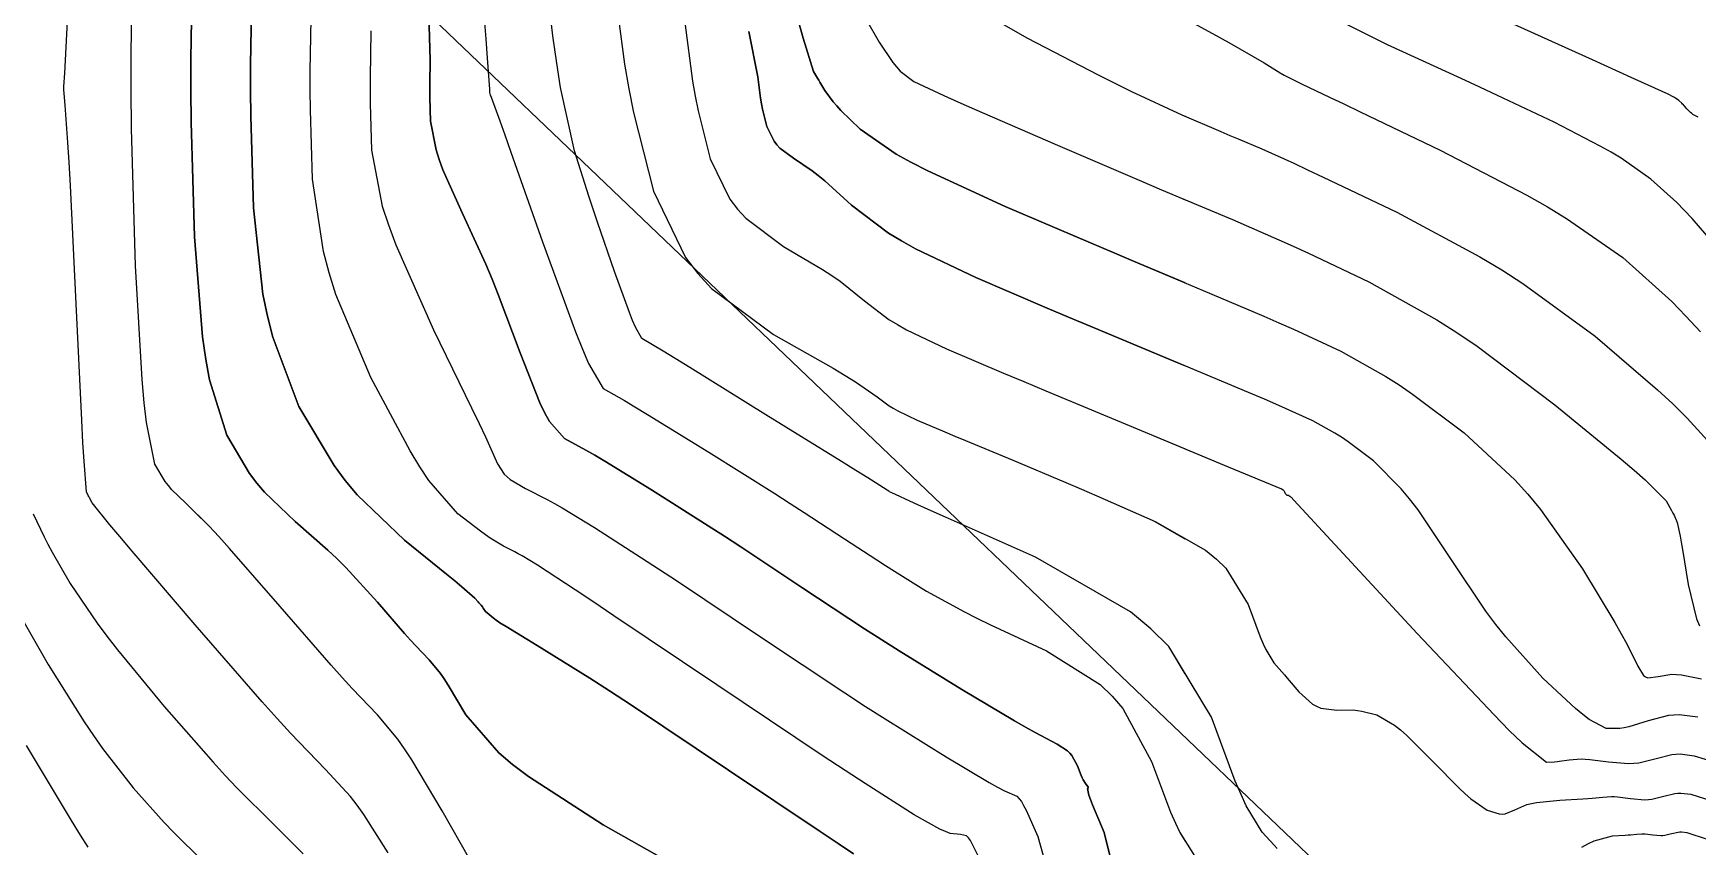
# Model space of a CAD drawing. Header units: metres. Extents: x 837117 to 838479, y 1189012 to 1191015.
# Drawn here: x 837816.8 to 837900.8, y 1190441.9 to 1190482.9 of the extents above; entities that cross this region are included whole.
import ezdxf

# ---------------------------------------------------------------- set-up
doc = ezdxf.new("R2010")
doc.units = ezdxf.units.M
doc.header["$LTSCALE"] = 0.3
for name, color, linetype in [('CORREDORVIA', 70, 'Continuous'), ('COTAS 10', 1, 'Continuous'), ('COTAS INT', 252, 'Continuous')]:
    doc.layers.add(name, color=color, linetype=linetype)

msp = doc.modelspace()

# ---------------------------------------------------------------- linework, layer by layer
at = {"layer": 'CORREDORVIA'}
msp.add_lwpolyline([(837910.676, 1191000.965), (838157.033, 1190996.193), (838237.174, 1190821.339), (838237.001, 1190602.875), (838240.031, 1190437.198), (838223.537, 1190366.272), (838212.196, 1190288.92), (838221.396, 1189997.878), (837954.545, 1189509.173), (837751.159, 1189231.384), (837593.191, 1189234.399), (837744.487, 1189686.609), (837750.277, 1189933.973), (837723.624, 1190051.525), (837726.092, 1190134.48), (837885.383, 1190229.429), (837983.184, 1190344.12), (837817.554, 1190502.187), (837798.033, 1190660.17), (837963.574, 1190795.982)], close=True, dxfattribs=at)
at = {"layer": 'COTAS 10'}
for points in [[(837849.585, 1190440.745), (837845.574, 1190443.011), (837841.804, 1190445.446), (837841, 1190446.061), (837840.299, 1190446.649), (837838.635, 1190448.561), (837837.753, 1190450.046), (837837.545, 1190450.365), (837837.354, 1190450.645), (837836.794, 1190451.325), (837836.116, 1190452.027), (837835.85, 1190452.32), (837835.55, 1190452.656), (837834.184, 1190454.227), (837832.581, 1190455.978), (837832.131, 1190456.427), (837831.679, 1190456.86), (837830.024, 1190458.296), (837828.481, 1190459.774), (837828.099, 1190460.234), (837827.736, 1190460.717), (837826.588, 1190462.642), (837825.716, 1190465.434), (837825.527, 1190466.463), (837825.362, 1190467.603), (837824.954, 1190472.642), (837824.784, 1190478.417), (837824.768, 1190480.02), (837824.766, 1190481.626), (837824.872, 1190487.439)], [(837824.872, 1190487.439), (837824.766, 1190481.626), (837824.768, 1190480.02), (837824.784, 1190478.417), (837824.954, 1190472.642), (837825.362, 1190467.603), (837825.527, 1190466.463), (837825.716, 1190465.434), (837826.588, 1190462.642), (837827.736, 1190460.717), (837828.099, 1190460.234), (837828.481, 1190459.774), (837830.024, 1190458.296), (837831.679, 1190456.86), (837832.131, 1190456.427), (837832.581, 1190455.978), (837834.184, 1190454.227), (837835.55, 1190452.656), (837835.85, 1190452.32), (837836.116, 1190452.027), (837836.794, 1190451.325), (837837.354, 1190450.645), (837837.545, 1190450.365), (837837.753, 1190450.046), (837838.635, 1190448.561), (837840.299, 1190446.649), (837841, 1190446.061), (837841.804, 1190445.446), (837845.574, 1190443.011), (837849.585, 1190440.745)], [(837839.547, 1190483.821), (837839.641, 1190482.621), (837839.717, 1190481.653), (837839.835, 1190480.081), (837839.834, 1190480.018), (837839.834, 1190479.983), (837839.836, 1190479.92), (837839.851, 1190479.845), (837839.859, 1190479.819), (837839.869, 1190479.792), (837839.92, 1190479.678), (837840.355, 1190478.483), (837840.607, 1190477.774), (837840.916, 1190476.902), (837842.508, 1190472.388), (837844.171, 1190467.86), (837844.525, 1190466.979), (837844.833, 1190466.259), (837845.562, 1190465.007), (837846.64, 1190464.392), (837847.168, 1190464.074), (837847.796, 1190463.693), (837850.893, 1190461.785), (837854.222, 1190459.702), (837854.997, 1190459.211), (837855.708, 1190458.757), (837857.743, 1190457.427), (837859.361, 1190456.361), (837859.809, 1190456.074), (837860.256, 1190455.791), (837861.874, 1190454.795), (837863.785, 1190453.742), (837864.418, 1190453.422), (837865.096, 1190453.089), (837867.919, 1190451.786), (837870.629, 1190450.087), (837871.235, 1190449.505), (837871.779, 1190448.875), (837873.222, 1190446.199), (837874.185, 1190443.65), (837874.425, 1190443.101), (837874.655, 1190442.62), (837875.39, 1190441.447)], [(837839.547, 1190483.821), (837839.641, 1190482.621), (837839.717, 1190481.653), (837839.835, 1190480.081), (837839.834, 1190480.018), (837839.834, 1190479.983), (837839.836, 1190479.92), (837839.851, 1190479.845), (837839.859, 1190479.819), (837839.869, 1190479.792), (837839.92, 1190479.678), (837840.355, 1190478.483), (837840.607, 1190477.774), (837840.916, 1190476.902), (837842.508, 1190472.388), (837844.171, 1190467.86), (837844.525, 1190466.979), (837844.833, 1190466.259), (837845.562, 1190465.007), (837846.64, 1190464.392), (837847.168, 1190464.074), (837847.796, 1190463.693), (837850.893, 1190461.785), (837854.222, 1190459.702), (837854.997, 1190459.211), (837855.708, 1190458.757), (837857.743, 1190457.427), (837859.361, 1190456.361), (837859.809, 1190456.074), (837860.256, 1190455.791), (837861.874, 1190454.795), (837863.785, 1190453.742), (837864.418, 1190453.422), (837865.096, 1190453.089), (837867.919, 1190451.786), (837870.629, 1190450.087), (837871.235, 1190449.505), (837871.779, 1190448.875), (837873.222, 1190446.199), (837874.185, 1190443.65), (837874.425, 1190443.101), (837874.655, 1190442.62), (837874.923, 1190442.192)], [(837874.923, 1190470.323), (837872.316, 1190471.414), (837871.252, 1190471.864), (837870.148, 1190472.332), (837865.835, 1190474.177), (837861.935, 1190475.967), (837861.092, 1190476.402), (837860.352, 1190476.809), (837858.533, 1190478.061), (837857.56, 1190479.016), (837857.352, 1190479.237), (837857.171, 1190479.438), (837856.74, 1190480.01), (837856.499, 1190480.431), (837856.437, 1190480.538), (837856.378, 1190480.641), (837856.181, 1190480.979), (837855.656, 1190482.657), (837855.389, 1190483.605)], [(837855.389, 1190483.605), (837855.656, 1190482.657), (837856.181, 1190480.979), (837856.378, 1190480.641), (837856.437, 1190480.538), (837856.499, 1190480.431), (837856.74, 1190480.01), (837857.171, 1190479.438), (837857.352, 1190479.237), (837857.56, 1190479.016), (837858.533, 1190478.061), (837860.352, 1190476.809), (837861.092, 1190476.402), (837861.935, 1190475.967), (837865.835, 1190474.177), (837870.148, 1190472.332), (837871.252, 1190471.864), (837872.316, 1190471.414), (837875.835, 1190469.941), (837878.883, 1190468.648), (837879.652, 1190468.311), (837880.387, 1190467.984), (837882.772, 1190466.878), (837885.046, 1190465.612), (837885.712, 1190465.184), (837886.394, 1190464.722), (837888.99, 1190462.772), (837891.547, 1190460.398), (837892.205, 1190459.669), (837892.842, 1190458.91), (837894.958, 1190455.906), (837896.587, 1190453.205), (837896.916, 1190452.635), (837897.192, 1190452.142), (837897.747, 1190451.006), (837898.033, 1190450.542), (837898.139, 1190450.472), (837898.256, 1190450.428), (837898.777, 1190450.482), (837899.474, 1190450.6), (837899.703, 1190450.596), (837899.947, 1190450.577), (837900.957, 1190450.376)], [(837900.788, 1190478.67), (837900.534, 1190478.809), (837900.47, 1190478.854), (837900.41, 1190478.901), (837900.219, 1190479.095), (837900.054, 1190479.286), (837900.011, 1190479.332), (837899.968, 1190479.375), (837899.824, 1190479.506), (837899.657, 1190479.622), (837899.6, 1190479.656), (837899.539, 1190479.691), (837899.281, 1190479.824), (837897.601, 1190480.59), (837896.642, 1190481.024), (837895.47, 1190481.554), (837889.458, 1190484.27)], [(837816.471, 1190447.02), (837818.738, 1190443.238), (837819.19, 1190442.494), (837819.566, 1190441.881)]]:
    msp.add_lwpolyline(points, dxfattribs=at)
at = {"layer": 'COTAS INT'}
for points in [[(837838.84, 1190441.272), (837837.444, 1190443.718), (837835.91, 1190446.287), (837835.544, 1190446.846), (837835.203, 1190447.338), (837834.18, 1190448.563), (837832.906, 1190449.882), (837832.405, 1190450.434), (837831.841, 1190451.066), (837829.272, 1190454.022), (837826.724, 1190456.941), (837826.173, 1190457.549), (837825.689, 1190458.071), (837824.501, 1190459.235), (837823.808, 1190459.899), (837823.637, 1190460.105), (837823.474, 1190460.322), (837822.958, 1190461.186), (837822.529, 1190463.285), (837822.42, 1190464.279), (837822.316, 1190465.453), (837821.977, 1190471.186), (837821.774, 1190478.104), (837821.755, 1190480.024), (837821.753, 1190481.947), (837821.88, 1190488.911)], [(837874.923, 1190450.624), (837874.091, 1190451.992), (837873.193, 1190452.887), (837872.166, 1190453.742), (837867.378, 1190456.5), (837862.834, 1190458.52), (837861.961, 1190458.91), (837861.254, 1190459.225), (837860.089, 1190459.752), (837860.012, 1190459.8), (837859.991, 1190459.813), (837859.97, 1190459.827), (837859.893, 1190459.877), (837858.907, 1190460.492), (837858.313, 1190460.861), (837857.58, 1190461.317), (837853.773, 1190463.68), (837849.944, 1190466.05), (837849.198, 1190466.509), (837848.587, 1190466.884), (837847.515, 1190467.526), (837847.191, 1190468.094), (837847.052, 1190468.422), (837846.891, 1190468.824), (837846.134, 1190470.891), (837845.278, 1190473.377), (837845.056, 1190474.042), (837844.84, 1190474.697), (837844.112, 1190476.983), (837843.421, 1190480.169), (837843.227, 1190481.393), (837843.033, 1190482.765), (837842.326, 1190488.953)], [(837879.554, 1190441.825), (837879.409, 1190441.984), (837878.803, 1190442.641), (837878.003, 1190443.967), (837877.737, 1190444.548), (837877.451, 1190445.223), (837876.256, 1190448.433), (837874.091, 1190451.992), (837873.193, 1190452.887), (837872.166, 1190453.742), (837867.378, 1190456.5), (837862.834, 1190458.52), (837861.961, 1190458.91), (837861.254, 1190459.225), (837860.089, 1190459.752), (837860.012, 1190459.8), (837859.991, 1190459.813), (837859.97, 1190459.827), (837859.893, 1190459.877), (837858.907, 1190460.492), (837858.313, 1190460.861), (837857.58, 1190461.317), (837853.773, 1190463.68), (837849.944, 1190466.05), (837849.198, 1190466.509), (837848.587, 1190466.884), (837847.515, 1190467.526), (837847.191, 1190468.094), (837847.052, 1190468.422), (837846.891, 1190468.824), (837846.134, 1190470.891), (837845.278, 1190473.377), (837845.056, 1190474.042), (837844.84, 1190474.697), (837844.112, 1190476.983), (837843.421, 1190480.169), (837843.227, 1190481.393), (837843.033, 1190482.765), (837842.326, 1190488.953)], [(837846.005, 1190486.202), (837846.639, 1190481.342), (837846.858, 1190480.1), (837847.095, 1190478.902), (837848.106, 1190474.946), (837849.724, 1190471.608), (837850.343, 1190470.799), (837851.037, 1190470.04), (837854.163, 1190467.715), (837857.162, 1190466.02), (837857.775, 1190465.657), (837858.294, 1190465.341), (837859.387, 1190464.588), (837859.988, 1190464.133), (837860.198, 1190464.006), (837860.426, 1190463.878), (837861.403, 1190463.41), (837862.806, 1190462.815), (837863.301, 1190462.606), (837863.844, 1190462.38), (837866.189, 1190461.403), (837868.907, 1190460.258), (837869.684, 1190459.925), (837870.472, 1190459.585), (837873.405, 1190458.298), (837874.923, 1190457.432)], [(837846.005, 1190486.202), (837846.639, 1190481.342), (837846.858, 1190480.1), (837847.095, 1190478.902), (837848.106, 1190474.946), (837849.724, 1190471.608), (837850.343, 1190470.799), (837851.037, 1190470.04), (837854.163, 1190467.715), (837857.162, 1190466.02), (837857.775, 1190465.657), (837858.294, 1190465.341), (837859.387, 1190464.588), (837859.988, 1190464.133), (837860.198, 1190464.006), (837860.426, 1190463.878), (837861.403, 1190463.41), (837862.806, 1190462.815), (837863.301, 1190462.606), (837863.844, 1190462.38), (837866.189, 1190461.403), (837868.907, 1190460.258), (837869.684, 1190459.925), (837870.472, 1190459.585), (837873.405, 1190458.298), (837875.95, 1190456.846), (837876.494, 1190456.402), (837876.968, 1190455.939), (837878.096, 1190454.117), (837878.704, 1190452.484), (837878.849, 1190452.141), (837878.984, 1190451.845), (837879.391, 1190451.171), (837879.793, 1190450.725), (837879.926, 1190450.572), (837880.068, 1190450.408), (837880.656, 1190449.71), (837881.343, 1190449.097), (837881.547, 1190448.986), (837881.756, 1190448.9), (837882.563, 1190448.8), (837883.389, 1190448.802), (837883.611, 1190448.78), (837883.83, 1190448.749), (837884.596, 1190448.554), (837885.485, 1190448.036), (837885.78, 1190447.8), (837886.098, 1190447.524), (837887.423, 1190446.194), (837888.733, 1190444.854), (837889.04, 1190444.57), (837889.323, 1190444.326), (837890.145, 1190443.76), (837890.764, 1190443.569), (837890.919, 1190443.56), (837891.067, 1190443.571), (837891.543, 1190443.768), (837892.154, 1190444.039), (837892.386, 1190444.096), (837892.647, 1190444.146), (837893.817, 1190444.259), (837894.973, 1190444.321), (837895.223, 1190444.338), (837895.444, 1190444.355), (837895.992, 1190444.415), (837896.421, 1190444.44), (837896.567, 1190444.434), (837896.724, 1190444.423), (837897.39, 1190444.337), (837898.099, 1190444.281), (837898.283, 1190444.288), (837898.463, 1190444.306), (837899.068, 1190444.452), (837899.623, 1190444.596), (837899.771, 1190444.612), (837899.916, 1190444.618), (837900.42, 1190444.552), (837901.484, 1190444.218)], [(837858.186, 1190441.559), (837857.424, 1190442.066), (837856.507, 1190442.679), (837851.895, 1190445.774), (837846.992, 1190449.038), (837845.89, 1190449.759), (837844.899, 1190450.399), (837842.243, 1190452.05), (837840.666, 1190453), (837840.355, 1190453.199), (837840.099, 1190453.37), (837839.626, 1190453.758), (837839.521, 1190453.935), (837839.497, 1190453.973), (837839.474, 1190454.006), (837839.407, 1190454.087), (837839.327, 1190454.171), (837839.295, 1190454.205), (837839.259, 1190454.245), (837839.097, 1190454.432), (837838.438, 1190455.015), (837838.089, 1190455.304), (837837.668, 1190455.649), (837835.547, 1190457.357), (837833.154, 1190459.65), (837832.561, 1190460.364), (837831.998, 1190461.112), (837830.217, 1190464.098), (837828.903, 1190467.583), (837828.634, 1190468.646), (837828.407, 1190469.752), (837827.93, 1190474.098), (837827.794, 1190478.73), (837827.782, 1190480.016), (837827.78, 1190481.304), (837827.865, 1190485.968)], [(837827.865, 1190485.968), (837827.78, 1190481.304), (837827.782, 1190480.016), (837827.794, 1190478.73), (837827.93, 1190474.098), (837828.407, 1190469.752), (837828.634, 1190468.646), (837828.903, 1190467.583), (837830.217, 1190464.098), (837831.998, 1190461.112), (837832.561, 1190460.364), (837833.154, 1190459.65), (837835.547, 1190457.357), (837837.668, 1190455.649), (837838.089, 1190455.304), (837838.438, 1190455.015), (837839.097, 1190454.432), (837839.259, 1190454.245), (837839.295, 1190454.205), (837839.327, 1190454.171), (837839.407, 1190454.087), (837839.474, 1190454.006), (837839.497, 1190453.973), (837839.521, 1190453.935), (837839.626, 1190453.758), (837840.099, 1190453.37), (837840.355, 1190453.199), (837840.666, 1190453), (837842.243, 1190452.05), (837844.899, 1190450.399), (837845.89, 1190449.759), (837846.992, 1190449.038), (837851.895, 1190445.774), (837856.507, 1190442.679), (837857.424, 1190442.066), (837858.186, 1190441.559)], [(837864.487, 1190441.449), (837864.087, 1190442.221), (837863.988, 1190442.355), (837863.893, 1190442.454), (837863.588, 1190442.524), (837863.062, 1190442.582), (837862.828, 1190442.674), (837862.555, 1190442.798), (837861.25, 1190443.52), (837858.776, 1190445.095), (837857.767, 1190445.757), (837856.617, 1190446.516), (837851.293, 1190450.075), (837846.108, 1190453.553), (837845.047, 1190454.261), (837844.148, 1190454.859), (837842.251, 1190456.099), (837841.478, 1190456.564), (837841.287, 1190456.673), (837841.105, 1190456.773), (837840.533, 1190457.064), (837839.873, 1190457.455), (837839.635, 1190457.619), (837839.375, 1190457.806), (837838.236, 1190458.682), (837836.777, 1190460.364), (837836.314, 1190461.059), (837835.825, 1190461.854), (837833.847, 1190465.553), (837832.09, 1190469.732), (837831.741, 1190470.83), (837831.453, 1190471.901), (837830.907, 1190475.553), (837830.804, 1190479.043), (837830.795, 1190480.012), (837830.794, 1190480.982), (837830.858, 1190484.496)], [(837864.487, 1190441.449), (837864.087, 1190442.221), (837863.988, 1190442.355), (837863.893, 1190442.454), (837863.588, 1190442.524), (837863.062, 1190442.582), (837862.828, 1190442.674), (837862.555, 1190442.798), (837861.25, 1190443.52), (837858.776, 1190445.095), (837857.767, 1190445.757), (837856.617, 1190446.516), (837851.293, 1190450.075), (837846.108, 1190453.553), (837845.047, 1190454.261), (837844.148, 1190454.859), (837842.251, 1190456.099), (837841.478, 1190456.564), (837841.287, 1190456.673), (837841.105, 1190456.773), (837840.533, 1190457.064), (837839.873, 1190457.455), (837839.635, 1190457.619), (837839.375, 1190457.806), (837838.236, 1190458.682), (837836.777, 1190460.364), (837836.314, 1190461.059), (837835.825, 1190461.854), (837833.847, 1190465.553), (837832.09, 1190469.732), (837831.741, 1190470.83), (837831.453, 1190471.901), (837830.907, 1190475.553), (837830.804, 1190479.043), (837830.795, 1190480.012), (837830.794, 1190480.982), (837830.858, 1190484.496)], [(837863.753, 1190484.485), (837866.971, 1190482.657), (837870.534, 1190480.798), (837871.403, 1190480.361), (837872.222, 1190479.959), (837874.759, 1190478.789), (837874.923, 1190478.719)], [(837863.753, 1190484.485), (837866.971, 1190482.657), (837870.534, 1190480.798), (837871.403, 1190480.361), (837872.222, 1190479.959), (837874.759, 1190478.789), (837876.72, 1190477.949), (837877.176, 1190477.755), (837877.594, 1190477.577), (837878.789, 1190477.075), (837880.409, 1190476.346), (837881.095, 1190476.025), (837881.884, 1190475.652), (837885.592, 1190473.879), (837889.79, 1190471.639), (837890.889, 1190470.972), (837891.959, 1190470.286), (837895.592, 1190467.641), (837898.748, 1190464.941), (837899.517, 1190464.221), (837900.24, 1190463.512), (837902.474, 1190461.048)], [(837901.967, 1190471.851), (837900.485, 1190473.573), (837900.095, 1190473.988), (837899.714, 1190474.376), (837898.413, 1190475.551), (837896.909, 1190476.598), (837896.4, 1190476.904), (837895.85, 1190477.218), (837893.533, 1190478.413), (837890.673, 1190479.767), (837889.782, 1190480.181), (837888.849, 1190480.612), (837885.119, 1190482.311), (837880.789, 1190484.48)], [(837834.714, 1190441.596), (837833.498, 1190443.537), (837833.158, 1190444.007), (837832.816, 1190444.449), (837831.567, 1190445.801), (837829.79, 1190447.628), (837829.116, 1190448.368), (837828.362, 1190449.209), (837824.979, 1190453.095), (837821.812, 1190456.805), (837821.194, 1190457.536), (837820.688, 1190458.139), (837819.795, 1190459.246), (837819.652, 1190459.494), (837819.619, 1190459.555), (837819.589, 1190459.613), (837819.502, 1190459.795), (837819.381, 1190461.346), (837819.328, 1190462.267), (837819.268, 1190463.402), (837818.982, 1190469.274), (837818.691, 1190475.227), (837818.628, 1190476.412), (837818.572, 1190477.395), (837818.432, 1190479.274), (837818.372, 1190479.869), (837818.367, 1190480.043), (837818.367, 1190480.221), (837818.408, 1190480.897), (837818.516, 1190482.854), (837818.559, 1190483.839)], [(837836.773, 1190483.826), (837836.843, 1190481.553), (837836.821, 1190480.339), (837836.821, 1190480.004), (837836.824, 1190479.67), (837836.86, 1190478.464), (837837.139, 1190477.02), (837837.295, 1190476.535), (837837.487, 1190476.012), (837838.464, 1190473.817), (837839.642, 1190471.257), (837839.96, 1190470.505), (837840.274, 1190469.735), (837841.375, 1190466.795), (837842.373, 1190464.272), (837842.621, 1190463.763), (837842.858, 1190463.338), (837843.609, 1190462.488), (837844.692, 1190461.9), (837845.138, 1190461.639), (837845.647, 1190461.336), (837848.012, 1190459.89), (837850.864, 1190458.088), (837851.68, 1190457.561), (837852.508, 1190457.022), (837855.593, 1190454.976), (837858.752, 1190452.896), (837859.626, 1190452.335), (837860.501, 1190451.782), (837863.658, 1190449.839), (837866.316, 1190448.259), (837866.874, 1190447.934), (837867.357, 1190447.659), (837868.46, 1190447.071), (837868.985, 1190446.743), (837869.102, 1190446.63), (837869.207, 1190446.508), (837869.487, 1190445.99), (837869.676, 1190445.494), (837869.724, 1190445.385), (837869.771, 1190445.29), (837869.924, 1190445.05), (837870.022, 1190444.924), (837870.033, 1190444.9), (837870.037, 1190444.881), (837869.994, 1190444.85), (837870.07, 1190444.51), (837870.148, 1190444.296), (837870.252, 1190444.029), (837870.837, 1190442.63), (837871.436, 1190440.174)], [(837871.436, 1190440.174), (837870.837, 1190442.63), (837870.252, 1190444.029), (837870.148, 1190444.296), (837870.07, 1190444.51), (837869.994, 1190444.85), (837870.037, 1190444.881), (837870.033, 1190444.9), (837870.022, 1190444.924), (837869.924, 1190445.05), (837869.771, 1190445.29), (837869.724, 1190445.385), (837869.676, 1190445.494), (837869.487, 1190445.99), (837869.207, 1190446.508), (837869.102, 1190446.63), (837868.985, 1190446.743), (837868.46, 1190447.071), (837867.357, 1190447.659), (837866.874, 1190447.934), (837866.316, 1190448.259), (837863.658, 1190449.839), (837860.501, 1190451.782), (837859.626, 1190452.335), (837858.752, 1190452.896), (837855.593, 1190454.976), (837852.508, 1190457.022), (837851.68, 1190457.561), (837850.864, 1190458.088), (837848.012, 1190459.89), (837845.647, 1190461.336), (837845.138, 1190461.639), (837844.692, 1190461.9), (837843.609, 1190462.488), (837842.858, 1190463.338), (837842.621, 1190463.763), (837842.373, 1190464.272), (837841.375, 1190466.795), (837840.274, 1190469.735), (837839.96, 1190470.505), (837839.642, 1190471.257), (837838.464, 1190473.817), (837837.487, 1190476.012), (837837.295, 1190476.535), (837837.139, 1190477.02), (837836.86, 1190478.464), (837836.824, 1190479.67), (837836.821, 1190480.004), (837836.821, 1190480.339), (837836.843, 1190481.553), (837836.773, 1190483.826)], [(837858.832, 1190483.601), (837859.493, 1190482.449), (837860.17, 1190481.427), (837860.359, 1190481.2), (837860.548, 1190480.998), (837861.234, 1190480.47), (837862.747, 1190479.762), (837863.457, 1190479.445), (837864.294, 1190479.077), (837868.368, 1190477.312), (837872.72, 1190475.447), (837873.732, 1190475.017), (837874.659, 1190474.623), (837877.312, 1190473.508), (837879.646, 1190472.497), (837880.373, 1190472.168), (837881.136, 1190471.818), (837884.182, 1190470.378), (837887.613, 1190468.468), (837888.619, 1190467.822), (837889.648, 1190467.125), (837893.565, 1190464.182), (837896.904, 1190461.446), (837897.568, 1190460.878), (837898.121, 1190460.394), (837899.177, 1190459.332), (837899.458, 1190458.847), (837899.521, 1190458.725), (837899.577, 1190458.61), (837899.729, 1190458.242), (837899.882, 1190457.563), (837899.94, 1190457.252), (837900.004, 1190456.887), (837900.291, 1190455.126), (837900.719, 1190453.386), (837900.871, 1190453.034)], [(837858.832, 1190483.601), (837859.493, 1190482.449), (837860.17, 1190481.427), (837860.359, 1190481.2), (837860.548, 1190480.998), (837861.234, 1190480.47), (837862.747, 1190479.762), (837863.457, 1190479.445), (837864.294, 1190479.077), (837868.368, 1190477.312), (837872.72, 1190475.447), (837873.732, 1190475.017), (837874.659, 1190474.623), (837874.923, 1190474.512)], [(837833.85, 1190483.024), (837833.807, 1190480.661), (837833.808, 1190480.008), (837833.814, 1190479.356), (837833.883, 1190477.009), (837834.426, 1190474.195), (837834.732, 1190473.25), (837835.104, 1190472.232), (837837.009, 1190467.956), (837838.93, 1190464.032), (837839.313, 1190463.237), (837839.631, 1190462.568), (837840.243, 1190461.202), (837840.576, 1190460.684), (837840.718, 1190460.548), (837840.882, 1190460.416), (837841.655, 1190459.969), (837842.745, 1190459.408), (837843.109, 1190459.204), (837843.499, 1190458.98), (837845.132, 1190457.994), (837847.506, 1190456.473), (837848.364, 1190455.911), (837849.308, 1190455.288), (837853.443, 1190452.526), (837857.747, 1190449.669), (837858.799, 1190448.985), (837859.789, 1190448.348), (837862.862, 1190446.434), (837865.037, 1190445.153), (837865.462, 1190444.914), (837865.811, 1190444.726), (837866.43, 1190444.465), (837866.666, 1190444.193), (837866.773, 1190443.997), (837866.897, 1190443.749), (837867.498, 1190442.421), (837868.072, 1190440.326)], [(837833.85, 1190483.024), (837833.807, 1190480.661), (837833.808, 1190480.008), (837833.814, 1190479.356), (837833.883, 1190477.009), (837834.426, 1190474.195), (837834.732, 1190473.25), (837835.104, 1190472.232), (837837.009, 1190467.956), (837838.93, 1190464.032), (837839.313, 1190463.237), (837839.631, 1190462.568), (837840.243, 1190461.202), (837840.576, 1190460.684), (837840.718, 1190460.548), (837840.882, 1190460.416), (837841.655, 1190459.969), (837842.745, 1190459.408), (837843.109, 1190459.204), (837843.499, 1190458.98), (837845.132, 1190457.994), (837847.506, 1190456.473), (837848.364, 1190455.911), (837849.308, 1190455.288), (837853.443, 1190452.526), (837857.747, 1190449.669), (837858.799, 1190448.985), (837859.789, 1190448.348), (837862.862, 1190446.434), (837865.037, 1190445.153), (837865.462, 1190444.914), (837865.811, 1190444.726), (837866.43, 1190444.465), (837866.666, 1190444.193), (837866.773, 1190443.997), (837866.897, 1190443.749), (837867.498, 1190442.421), (837868.072, 1190440.326)], [(837849.684, 1190483.45), (837850.071, 1190480.481), (837850.205, 1190479.722), (837850.35, 1190478.99), (837850.967, 1190476.574), (837851.956, 1190474.535), (837852.334, 1190474.041), (837852.758, 1190473.577), (837854.668, 1190472.157), (837856.635, 1190470.994), (837857.095, 1190470.692), (837857.518, 1190470.4), (837858.742, 1190469.417), (837859.976, 1190468.484), (837860.406, 1190468.222), (837860.873, 1190467.959), (837862.88, 1190466.999), (837865.759, 1190465.777), (837866.776, 1190465.35), (837867.889, 1190464.884), (837872.704, 1190462.88), (837874.923, 1190461.959)], [(837849.684, 1190483.45), (837850.071, 1190480.481), (837850.205, 1190479.722), (837850.35, 1190478.99), (837850.967, 1190476.574), (837851.956, 1190474.535), (837852.334, 1190474.041), (837852.758, 1190473.577), (837854.668, 1190472.157), (837856.635, 1190470.994), (837857.095, 1190470.692), (837857.518, 1190470.4), (837858.742, 1190469.417), (837859.976, 1190468.484), (837860.406, 1190468.222), (837860.873, 1190467.959), (837862.88, 1190466.999), (837865.759, 1190465.777), (837866.776, 1190465.35), (837867.889, 1190464.884), (837872.704, 1190462.88), (837877.097, 1190461.057), (837877.944, 1190460.706), (837878.631, 1190460.42), (837879.777, 1190459.942), (837879.863, 1190459.893), (837879.881, 1190459.878), (837879.897, 1190459.863), (837879.936, 1190459.801), (837879.956, 1190459.746), (837879.961, 1190459.734), (837879.966, 1190459.724), (837879.979, 1190459.701), (837879.993, 1190459.686), (837879.997, 1190459.681), (837880.002, 1190459.676), (837880.022, 1190459.652), (837880.045, 1190459.631), (837880.059, 1190459.625), (837880.087, 1190459.621), (837880.122, 1190459.621), (837880.13, 1190459.62), (837880.155, 1190459.613), (837880.207, 1190459.572), (837880.231, 1190459.549), (837880.259, 1190459.521), (837880.394, 1190459.378), (837881.448, 1190458.24), (837886.627, 1190452.649), (837890.499, 1190448.555), (837891.271, 1190447.775), (837891.913, 1190447.149), (837893.148, 1190446.166), (837893.557, 1190446.197), (837893.678, 1190446.21), (837893.803, 1190446.226), (837894.283, 1190446.298), (837894.895, 1190446.333), (837895.103, 1190446.325), (837895.327, 1190446.309), (837896.277, 1190446.187), (837897.288, 1190446.107), (837897.551, 1190446.117), (837897.807, 1190446.142), (837898.67, 1190446.351), (837899.462, 1190446.556), (837899.673, 1190446.579), (837899.88, 1190446.587), (837900.599, 1190446.493), (837901.701, 1190446.157)], [(837900.778, 1190448.435), (837899.844, 1190448.557), (837899.575, 1190448.546), (837899.301, 1190448.516), (837898.272, 1190448.25), (837897.304, 1190447.953), (837897.067, 1190447.905), (837896.845, 1190447.872), (837896.158, 1190447.874), (837895.304, 1190448.322), (837894.977, 1190448.57), (837894.611, 1190448.872), (837892.962, 1190450.41), (837891.091, 1190452.479), (837890.585, 1190453.116), (837890.084, 1190453.78), (837888.318, 1190456.411), (837886.666, 1190458.88), (837886.237, 1190459.443), (837885.82, 1190459.953), (837884.415, 1190461.361), (837883.14, 1190462.319), (837882.805, 1190462.546), (837882.478, 1190462.756), (837881.361, 1190463.378), (837879.639, 1190464.15), (837878.93, 1190464.455), (837878.12, 1190464.799), (837874.357, 1190466.374), (837870.136, 1190468.136), (837869.036, 1190468.598), (837867.967, 1190469.049), (837864.357, 1190470.588), (837861.321, 1190472.041), (837860.614, 1190472.439), (837859.964, 1190472.834), (837858.098, 1190474.246), (837856.743, 1190475.458), (837856.415, 1190475.727), (837856.108, 1190475.968), (837855.172, 1190476.598), (837854.479, 1190477.114), (837854.325, 1190477.282), (837854.188, 1190477.462), (837853.829, 1190478.202), (837853.605, 1190479.079), (837853.552, 1190479.345), (837853.504, 1190479.621), (837853.363, 1190480.698), (837852.908, 1190482.985)], [(837852.908, 1190482.985), (837853.363, 1190480.698), (837853.504, 1190479.621), (837853.552, 1190479.345), (837853.605, 1190479.079), (837853.829, 1190478.202), (837854.188, 1190477.462), (837854.325, 1190477.282), (837854.479, 1190477.114), (837855.172, 1190476.598), (837856.108, 1190475.968), (837856.415, 1190475.727), (837856.743, 1190475.458), (837858.098, 1190474.246), (837859.964, 1190472.834), (837860.614, 1190472.439), (837861.321, 1190472.041), (837864.357, 1190470.588), (837867.967, 1190469.049), (837869.036, 1190468.598), (837870.136, 1190468.136), (837874.357, 1190466.374), (837874.923, 1190466.137)], [(837875.349, 1190483.414), (837876.306, 1190482.891), (837877.122, 1190482.44), (837878.9, 1190481.414), (837879.712, 1190480.913), (837879.92, 1190480.794), (837880.12, 1190480.683), (837880.781, 1190480.353), (837882.227, 1190479.671), (837882.922, 1190479.339), (837883.745, 1190478.945), (837887.784, 1190477.003), (837892.162, 1190474.746), (837893.199, 1190474.152), (837894.161, 1190473.573), (837897.003, 1190471.596), (837899.46, 1190469.376), (837900.18, 1190468.644), (837900.916, 1190467.861)], [(837816.812, 1190458.687), (837817.367, 1190457.522), (837817.562, 1190457.151), (837817.774, 1190456.76), (837818.687, 1190455.171), (837820.038, 1190453.172), (837820.526, 1190452.522), (837821.063, 1190451.83), (837823.416, 1190448.983), (837825.892, 1190446.174), (837826.508, 1190445.505), (837827.093, 1190444.885), (837828.953, 1190443.039), (837830.429, 1190441.559)], [(837838.84, 1190441.272), (837837.444, 1190443.718), (837835.91, 1190446.287), (837835.544, 1190446.846), (837835.203, 1190447.338), (837834.18, 1190448.563), (837832.906, 1190449.882), (837832.405, 1190450.434), (837831.841, 1190451.066), (837829.272, 1190454.022), (837826.724, 1190456.941), (837826.173, 1190457.549), (837825.689, 1190458.071), (837824.923, 1190458.821)], [(837815.895, 1190454.025), (837817.579, 1190451.095), (837819.388, 1190448.205), (837819.858, 1190447.508), (837820.315, 1190446.856), (837821.852, 1190444.872), (837823.423, 1190443.138), (837823.901, 1190442.643), (837824.396, 1190442.142), (837826.34, 1190440.278)], [(837834.714, 1190441.596), (837833.498, 1190443.537), (837833.158, 1190444.007), (837832.816, 1190444.449), (837831.567, 1190445.801), (837829.79, 1190447.628), (837829.116, 1190448.368), (837828.362, 1190449.209), (837824.979, 1190453.095), (837824.923, 1190453.16)], [(837824.923, 1190447.273), (837825.892, 1190446.174), (837826.508, 1190445.505), (837827.093, 1190444.885), (837828.953, 1190443.039), (837830.429, 1190441.559)], [(837901.267, 1190442.279), (837900.241, 1190442.611), (837899.952, 1190442.649), (837899.868, 1190442.645), (837899.784, 1190442.636), (837899.465, 1190442.554), (837899.391, 1190442.537), (837899.118, 1190442.47), (837899.015, 1190442.46), (837898.91, 1190442.455), (837898.503, 1190442.488), (837898.121, 1190442.537), (837898.031, 1190442.543), (837897.947, 1190442.547), (837897.701, 1190442.532), (837897.387, 1190442.498), (837897.26, 1190442.488), (837897.117, 1190442.478), (837896.454, 1190442.443), (837895.541, 1190442.197), (837895.24, 1190442.055), (837894.917, 1190441.88)]]:
    msp.add_lwpolyline(points, dxfattribs=at)

doc.saveas('drawing.dxf')
